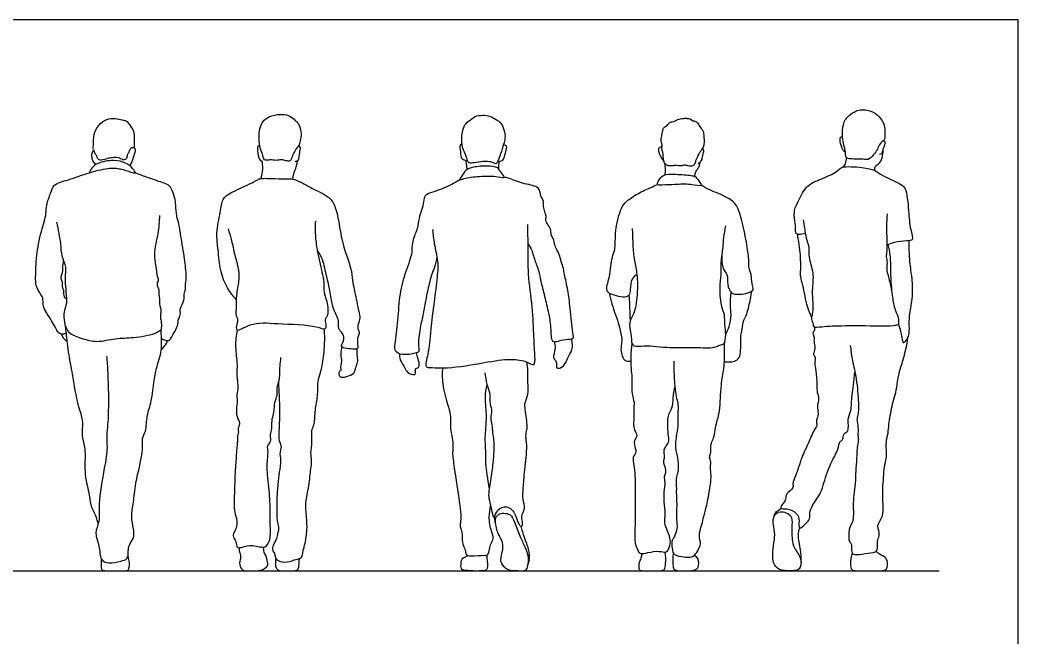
# Model space of a CAD drawing. Header units: millimetres. Extents: x 42.4 to 67, y 0.8 to 10.7.
# Drawn here: x 54.748 to 58.611, y 3.286 to 5.676 of the extents above; entities that cross this region are included whole.
import ezdxf

# ---------------------------------------------------------------- set-up
doc = ezdxf.new("R2010")
doc.units = ezdxf.units.MM
for name, color, linetype, true_color in [('AG-DIAGRAM', 7, 'Continuous', 0xfecc66), ('AG-PEOPLE', 7, 'Continuous', 0x66ccff), ('X-VPRT', 6, 'Continuous', 0xff00ff)]:
    doc.layers.add(name, color=color, linetype=linetype, true_color=true_color)

msp = doc.modelspace()

# ---------------------------------------------------------------- linework, layer by layer
at = {"layer": 'AG-DIAGRAM'}
msp.add_lwpolyline([(51.2959, 3.5424), (58.3063, 3.5424)], dxfattribs=at)
at = {"layer": 'AG-PEOPLE'}
for points, knots in [([(55.0315, 5.1755), (55.0316, 5.1818), (55.0323, 5.1946), (55.0317, 5.234), (55.0503, 5.269), (55.0822, 5.2946), (55.1161, 5.2958), (55.1427, 5.2882), (55.1608, 5.2868), (55.1716, 5.2708), (55.1905, 5.245), (55.1902, 5.2148), (55.1906, 5.1934), (55.1898, 5.1828)], [0, 0, 0, 0, 0.238264, 0.574304, 0.920797, 1.273109, 1.602271, 1.902977, 2.135031, 2.371411, 2.68127, 2.978743, 3.288367, 3.288367, 3.288367, 3.288367]), ([(55.6766, 5.1871), (55.6774, 5.1813), (55.6787, 5.1736), (55.6883, 5.1568), (55.6896, 5.1378), (55.6981, 5.1308), (55.7161, 5.1358), (55.7386, 5.1303), (55.7591, 5.1367), (55.7764, 5.1307), (55.7956, 5.1274), (55.801, 5.1472), (55.8091, 5.1651), (55.8176, 5.1782), (55.8229, 5.1853), (55.8299, 5.1924), (55.8346, 5.2159), (55.8379, 5.2437), (55.8269, 5.2755), (55.8134, 5.2867), (55.7933, 5.3068), (55.7636, 5.3118), (55.7217, 5.308), (55.6922, 5.2893), (55.6781, 5.2662), (55.6708, 5.23), (55.6751, 5.1972), (55.6766, 5.1871)], [0, 0, 0, 0, 0.213049, 0.458963, 0.703514, 0.870435, 1.106996, 1.381943, 1.639614, 1.884317, 2.111235, 2.347458, 2.607314, 2.829818, 2.995395, 3.167421, 3.439547, 3.749112, 4.068218, 4.306925, 4.599547, 4.909209, 5.277032, 5.606172, 5.893382, 6.242132, 6.610989, 6.610989, 6.610989, 6.610989]), ([(56.4586, 5.1991), (56.4592, 5.1933), (56.4606, 5.1788), (56.4764, 5.1484), (56.4797, 5.1288), (56.4868, 5.1198), (56.5085, 5.1235), (56.5386, 5.1283), (56.5631, 5.1276), (56.5811, 5.1244), (56.5903, 5.1158), (56.5994, 5.1306), (56.6082, 5.1579), (56.6196, 5.1943), (56.627, 5.2176), (56.6233, 5.2512), (56.6088, 5.2793), (56.5944, 5.2881), (56.5678, 5.3044), (56.5379, 5.3082), (56.5089, 5.3044), (56.4837, 5.2832), (56.4627, 5.2671), (56.4569, 5.2179), (56.4581, 5.2047), (56.4586, 5.1991)], [0, 0, 0, 0, 0.254691, 0.592632, 0.846531, 1.017515, 1.274607, 1.598058, 1.884354, 2.127104, 2.30086, 2.505297, 2.821925, 3.176138, 3.459682, 3.789601, 4.104639, 4.337572, 4.652113, 4.967072, 5.272069, 5.593322, 5.887102, 6.278865, 6.528682, 6.528682, 6.528682, 6.528682]), ([(57.2944, 5.2908), (57.2774, 5.2827), (57.2696, 5.281), (57.2617, 5.2796), (57.2542, 5.2663), (57.2395, 5.2612), (57.2351, 5.2468), (57.2333, 5.2304), (57.2304, 5.2214), (57.2293, 5.2055), (57.2342, 5.1916), (57.2316, 5.1759), (57.2358, 5.163), (57.2386, 5.1504), (57.2374, 5.1305), (57.2468, 5.116), (57.2558, 5.1108), (57.2701, 5.1102), (57.284, 5.1136), (57.3063, 5.109), (57.3186, 5.1145), (57.3335, 5.1114), (57.3432, 5.1091), (57.3532, 5.1098), (57.3604, 5.1192), (57.3637, 5.1339), (57.3688, 5.1425), (57.3747, 5.1578), (57.3816, 5.1656), (57.3875, 5.1757), (57.393, 5.1833), (57.3969, 5.2016), (57.3951, 5.2241), (57.3941, 5.2342), (57.3924, 5.2474), (57.3845, 5.2555), (57.3788, 5.2634), (57.3709, 5.278), (57.3613, 5.2856), (57.3479, 5.2847), (57.3429, 5.2952), (57.3306, 5.2937), (57.3243, 5.2974), (57.3169, 5.2938), (57.3098, 5.2944), (57.2944, 5.2908)], [0, 0, 0, 0, 0.207135, 0.37649, 0.607242, 0.84282, 1.075474, 1.32431, 1.515317, 1.755678, 1.993641, 2.23533, 2.459325, 2.680956, 2.954392, 3.203301, 3.396455, 3.622584, 3.860598, 4.148267, 4.372861, 4.606943, 4.804054, 4.988433, 5.193247, 5.429998, 5.629875, 5.874963, 6.077388, 6.282998, 6.469792, 6.73545, 7.02867, 7.228207, 7.446276, 7.64832, 7.843277, 8.092682, 8.305441, 8.516723, 8.708117, 8.913206, 9.073097, 9.240971, 9.443559, 9.443559, 9.443559, 9.443559]), ([(57.9351, 5.2705), (57.9325, 5.2584), (57.9269, 5.2203), (57.9449, 5.167), (57.9427, 5.1437), (57.958, 5.1358), (58.0109, 5.1392), (58.0318, 5.1314), (58.0531, 5.1552), (58.0678, 5.1747), (58.0741, 5.1971), (58.092, 5.2106), (58.0953, 5.2139), (58.0969, 5.2471), (58.093, 5.2775), (58.068, 5.31), (58.0323, 5.3296), (57.9804, 5.3295), (57.9412, 5.292), (57.9367, 5.2778), (57.9351, 5.2705)], [0, 0, 0, 0, 0.396049, 0.831803, 1.085598, 1.29795, 1.713527, 1.976077, 2.278445, 2.56634, 2.843592, 3.101509, 3.220312, 3.535273, 3.863022, 4.217601, 4.57671, 4.981648, 5.407855, 5.646445, 5.646445, 5.646445, 5.646445]), ([(57.9314, 5.2232), (57.9222, 5.2217), (57.9189, 5.2111), (57.9273, 5.1858), (57.9325, 5.1699), (57.9425, 5.1653)], [0, 0, 0, 0, 0.266874, 0.694151, 1.048804, 1.048804, 1.048804, 1.048804]), ([(55.0336, 5.1733), (55.0341, 5.1684), (55.0365, 5.1582), (55.046, 5.1517), (55.0453, 5.1375), (55.0632, 5.1323), (55.0878, 5.1409), (55.1042, 5.1447), (55.1339, 5.1443), (55.1476, 5.1325), (55.1645, 5.1396), (55.1625, 5.1545), (55.1711, 5.1634), (55.1724, 5.1759), (55.1789, 5.1805), (55.1821, 5.182)], [1.293823, 1.293823, 1.293823, 1.293823, 1.504869, 1.687755, 1.870936, 2.095789, 2.385758, 2.628632, 2.932854, 3.16851, 3.380608, 3.575775, 3.765693, 3.95346, 4.138563, 4.138563, 4.138563, 4.138563]), ([(55.1821, 5.182), (55.1916, 5.1821), (55.1968, 5.1736), (55.1866, 5.1505), (55.1842, 5.1311), (55.1721, 5.1117)], [4.138563, 4.138563, 4.138563, 4.138563, 4.454352, 4.960405, 5.466457, 5.466457, 5.466457, 5.466457]), ([(55.6766, 5.1871), (55.6663, 5.1879), (55.6664, 5.1767), (55.6703, 5.1429), (55.6782, 5.1299), (55.6855, 5.1299)], [0, 0, 0, 0, 0.253653, 0.730807, 1.038707, 1.038707, 1.038707, 1.038707]), ([(55.8136, 5.1279), (55.8239, 5.1309), (55.8282, 5.1379), (55.8319, 5.1736), (55.8343, 5.1856), (55.8265, 5.1892)], [0, 0, 0, 0, 0.271799, 0.800847, 1.123223, 1.123223, 1.123223, 1.123223]), ([(56.4588, 5.1969), (56.4482, 5.1912), (56.4531, 5.1718), (56.4529, 5.1444), (56.4604, 5.1353), (56.4732, 5.1328)], [0.01092, 0.01092, 0.01092, 0.01092, 0.38353, 0.819821, 1.120525, 1.120525, 1.120525, 1.120525]), ([(56.6043, 5.1292), (56.6086, 5.1296), (56.6192, 5.1312), (56.6248, 5.1546), (56.6318, 5.176), (56.6338, 5.1904), (56.6191, 5.1927)], [0, 0, 0, 0, 0.2843, 0.654406, 1.05068, 1.369246, 1.369246, 1.369246, 1.369246]), ([(57.233, 5.1861), (57.2167, 5.1815), (57.22, 5.1671), (57.2254, 5.1462), (57.2398, 5.1297)], [0, 0, 0, 0, 0.530761, 1.213684, 1.213684, 1.213684, 1.213684]), ([(57.3728, 5.1204), (57.3878, 5.129), (57.3882, 5.1408), (57.3935, 5.1627), (57.3975, 5.1724), (57.3897, 5.1788)], [0, 0, 0, 0, 0.404562, 0.919916, 1.31489, 1.31489, 1.31489, 1.31489]), ([(58.0568, 5.0928), (58.0558, 5.0974), (58.0566, 5.1079), (58.0661, 5.1159), (58.0826, 5.1274), (58.089, 5.1579), (58.0893, 5.1709), (58.0889, 5.1776)], [0, 0, 0, 0, 0.215212, 0.410635, 0.661555, 0.973505, 1.230244, 1.230244, 1.230244, 1.230244]), ([(58.0907, 5.2098), (58.1007, 5.206), (58.0895, 5.1814), (58.0853, 5.1661), (58.0837, 5.1554), (58.0744, 5.1549)], [0, 0, 0, 0, 0.419718, 0.78212, 1.048724, 1.048724, 1.048724, 1.048724]), ([(55.0413, 5.1159), (55.0295, 5.1298), (55.0262, 5.1428), (55.0241, 5.1592), (55.0336, 5.1733)], [0, 0, 0, 0, 0.599855, 1.293823, 1.293823, 1.293823, 1.293823]), ([(57.934, 5.1061), (57.9378, 5.1104), (57.9445, 5.1202), (57.9474, 5.1351), (57.9473, 5.1424)], [0, 0, 0, 0, 0.2376612, 0.5063109, 0.5063109, 0.5063109, 0.5063109]), ([(55.0163, 5.0842), (55.0157, 5.0864), (55.0273, 5.1057), (55.0485, 5.1243), (55.112, 5.1358), (55.1566, 5.1245), (55.1831, 5.1051), (55.1993, 5.0787), (55.1736, 5.0884), (55.1362, 5.1008), (55.0896, 5.106), (55.0362, 5.0897), (55.0163, 5.0842)], [0, 0, 0, 0, 0.269319, 0.599715, 1.071013, 1.477039, 1.828306, 2.09352, 2.335208, 2.719809, 3.143873, 3.629232, 3.629232, 3.629232, 3.629232]), ([(55.6801, 5.062), (55.6832, 5.0706), (55.6882, 5.0884), (55.688, 5.1164), (55.6855, 5.1299)], [0, 0, 0, 0, 0.2980425, 0.6634101, 0.6634101, 0.6634101, 0.6634101]), ([(55.8035, 5.0597), (55.8042, 5.065), (55.8061, 5.0756), (55.8118, 5.0935), (55.8193, 5.1115), (55.821, 5.1235), (55.8214, 5.1295)], [0, 0, 0, 0, 0.2272331, 0.4737817, 0.7249375, 0.9659033, 0.9659033, 0.9659033, 0.9659033]), ([(56.45, 5.058), (56.4491, 5.0595), (56.4584, 5.0722), (56.4711, 5.0951), (56.5039, 5.1079), (56.555, 5.1117), (56.5987, 5.1072), (56.6092, 5.0854), (56.6298, 5.0616), (56.5925, 5.0718), (56.527, 5.0719), (56.4708, 5.0647), (56.4511, 5.0564), (56.45, 5.058)], [0, 0, 0, 0, 0.21369, 0.512915, 0.842517, 1.261155, 1.624553, 1.907631, 2.161887, 2.438102, 2.924349, 3.371493, 3.604072, 3.604072, 3.604072, 3.604072]), ([(56.4732, 5.1328), (56.4739, 5.1289), (56.475, 5.1212), (56.4771, 5.1066), (56.4771, 5.0991), (56.4769, 5.0953)], [0, 0, 0, 0, 0.1971628, 0.4150993, 0.6086366, 0.6086366, 0.6086366, 0.6086366]), ([(56.6008, 5.0989), (56.6008, 5.1055), (56.6021, 5.1187), (56.6035, 5.1257), (56.6043, 5.1292)], [0, 0, 0, 0, 0.2545243, 0.4427214, 0.4427214, 0.4427214, 0.4427214]), ([(57.2433, 5.122), (57.2442, 5.1138), (57.2451, 5.0985), (57.2445, 5.0831), (57.2439, 5.076)], [0, 0, 0, 0, 0.2863117, 0.5347203, 0.5347203, 0.5347203, 0.5347203]), ([(57.3605, 5.0696), (57.3605, 5.0744), (57.3617, 5.0841), (57.369, 5.0973), (57.3773, 5.1084), (57.3792, 5.1172), (57.3796, 5.1216)], [0, 0, 0, 0, 0.2189376, 0.4416085, 0.655383, 0.8642454, 0.8642454, 0.8642454, 0.8642454]), ([(57.7878, 4.8491), (57.7801, 4.8461), (57.7635, 4.8448), (57.7577, 4.8461), (57.7501, 4.8482), (57.7501, 4.8634), (57.7493, 4.8885), (57.7407, 4.9349), (57.7612, 4.9756), (57.7932, 5.0429), (57.8591, 5.061), (57.916, 5.0922), (57.9287, 5.111), (58.0089, 5.1059), (58.0574, 5.0962), (58.0858, 5.0716), (58.1514, 5.0444), (58.1799, 5.0263), (58.1877, 4.9352), (58.1917, 4.8697), (58.2099, 4.8208), (58.1779, 4.8214), (58.1308, 4.816), (58.1124, 4.8081), (58.1032, 4.8038)], [0, 0, 0, 0, 0.284157, 0.426241, 0.565668, 0.770015, 1.062778, 1.445927, 1.833353, 2.309843, 2.784965, 3.233187, 3.490827, 3.987414, 4.394928, 4.743889, 5.218692, 5.539988, 6.067628, 6.56228, 6.917468, 7.18667, 7.586938, 7.901407, 7.901407, 7.901407, 7.901407]), ([(54.9271, 4.4644), (54.9228, 4.4613), (54.9119, 4.4572), (54.8957, 4.4626), (54.8826, 4.4929), (54.8497, 4.5432), (54.8366, 4.5663), (54.8385, 4.6007), (54.8253, 4.6179), (54.8052, 4.6471), (54.8105, 4.719), (54.8107, 4.7649), (54.8286, 4.8567), (54.8516, 4.9239), (54.8481, 4.9588), (54.8676, 5.0057), (54.8762, 5.0416), (54.9389, 5.0569), (54.9889, 5.0764), (55.0163, 5.0842)], [0.004023, 0.004023, 0.004023, 0.004023, 0.230668, 0.44686, 0.772606, 1.219056, 1.51936, 1.839727, 2.099174, 2.43041, 2.905462, 3.307289, 3.860201, 4.342018, 4.675875, 5.076913, 5.406934, 5.843253, 6.373229, 6.373229, 6.373229, 6.373229]), ([(55.2957, 4.4421), (55.3032, 4.4363), (55.326, 4.4319), (55.3321, 4.4456), (55.3608, 4.4886), (55.359, 4.517), (55.3716, 4.534), (55.364, 4.5602), (55.3863, 4.5893), (55.3805, 4.6138), (55.3907, 4.632), (55.3861, 4.648), (55.3936, 4.678), (55.3881, 4.718), (55.3862, 4.7523), (55.3697, 4.8382), (55.365, 4.8846), (55.3527, 4.9165), (55.3514, 4.9598), (55.3476, 4.9868), (55.3346, 5.0246), (55.323, 5.0378), (55.2965, 5.0468), (55.2358, 5.0676), (55.2078, 5.0781), (55.1931, 5.0837)], [0, 0, 0, 0, 0.306796, 0.51433, 0.921062, 1.226129, 1.471815, 1.755721, 2.08975, 2.369079, 2.617058, 2.841049, 3.155809, 3.513984, 3.858731, 4.392558, 4.78868, 5.119191, 5.488881, 5.798914, 6.153539, 6.384444, 6.679616, 7.138295, 7.531585, 7.531585, 7.531585, 7.531585]), ([(55.5849, 4.5932), (55.572, 4.607), (55.5484, 4.6378), (55.5208, 4.7051), (55.5159, 4.7853), (55.5056, 4.8505), (55.5238, 4.929), (55.5296, 4.9836), (55.5634, 5.008), (55.6343, 5.0393), (55.6677, 5.0571), (55.6802, 5.0643), (55.7362, 5.061), (55.785, 5.0601), (55.8035, 5.0616), (55.8405, 5.0465), (55.8756, 5.0241), (55.948, 4.9929), (55.9708, 4.9497), (55.9848, 4.8818), (55.994, 4.8088), (56.0312, 4.7148), (56.0338, 4.6668), (56.0488, 4.5981), (56.0634, 4.5287), (56.0639, 4.5169), (56.0535, 4.492), (56.0557, 4.477), (56.0633, 4.4658), (56.0562, 4.4503), (56.0545, 4.4427), (56.0525, 4.4192), (56.0592, 4.4031), (56.0418, 4.4004), (56.0143, 4.4032), (55.9841, 4.4095), (56.0045, 4.4337), (55.9997, 4.4599), (55.9873, 4.4723), (55.9793, 4.4821), (55.9817, 4.5073), (55.9796, 4.5178), (55.9676, 4.5425), (55.9559, 4.5708), (55.9489, 4.6302), (55.9346, 4.68), (55.9218, 4.7483), (55.9071, 4.7719), (55.8997, 4.7835)], [0, 0, 0, 0, 0.428042, 0.910092, 1.417524, 1.882312, 2.392811, 2.799428, 3.153644, 3.661451, 4.004113, 4.208281, 4.630858, 5.033946, 5.274627, 5.617447, 5.999589, 6.493064, 6.883038, 7.346122, 7.848015, 8.41104, 8.805648, 9.291994, 9.761524, 9.957597, 10.243415, 10.464289, 10.664059, 10.885226, 11.051407, 11.327386, 11.53993, 11.740307, 12.059534, 12.325189, 12.596159, 12.884363, 13.116343, 13.314611, 13.590589, 13.782539, 14.068565, 14.389858, 14.822385, 15.245154, 15.711613, 16.076541, 16.076541, 16.076541, 16.076541]), ([(56.7148, 4.8074), (56.7187, 4.8029), (56.7257, 4.7931), (56.7325, 4.7732), (56.7381, 4.75), (56.7564, 4.7076), (56.7625, 4.6643), (56.7715, 4.6376), (56.7857, 4.5726), (56.7941, 4.5409), (56.8033, 4.4884), (56.8025, 4.4266), (56.8282, 4.4312), (56.8592, 4.4413), (56.8938, 4.4379), (56.8867, 4.4705), (56.8769, 4.5611), (56.8707, 4.626), (56.8551, 4.6883), (56.8524, 4.7137), (56.8423, 4.7399), (56.8364, 4.7681), (56.8263, 4.7843), (56.8172, 4.8035), (56.8137, 4.8302), (56.8019, 4.8449), (56.8044, 4.8617), (56.793, 4.881), (56.7813, 4.8996), (56.7861, 4.915), (56.7794, 4.9325), (56.7727, 4.9543), (56.7768, 4.9739), (56.7613, 4.9964), (56.7613, 5.0123), (56.7504, 5.0343), (56.6923, 5.0406), (56.6392, 5.0645), (56.6272, 5.0661), (56.6217, 5.0673)], [0, 0, 0, 0, 0.241701, 0.498645, 0.77877, 1.169821, 1.544173, 1.8561, 2.315077, 2.651453, 3.079942, 3.496906, 3.732898, 4.075413, 4.371638, 4.649166, 5.200395, 5.685729, 6.133348, 6.421249, 6.721339, 7.028072, 7.275589, 7.538291, 7.834863, 8.075, 8.29956, 8.570288, 8.833519, 9.051436, 9.296702, 9.568035, 9.820279, 10.109008, 10.335455, 10.589087, 11.024853, 11.462699, 11.697164, 11.697164, 11.697164, 11.697164]), ([(57.2157, 5.0388), (57.2177, 5.0356), (57.2377, 5.0373), (57.2856, 5.038), (57.3378, 5.0426), (57.3937, 5.0284), (57.3782, 5.0481), (57.3638, 5.0705), (57.3447, 5.0747), (57.2863, 5.0791), (57.2368, 5.0797), (57.2211, 5.0565), (57.2139, 5.0418), (57.2157, 5.0388)], [0, 0, 0, 0, 0.247561, 0.653597, 1.101437, 1.473817, 1.6833, 1.984084, 2.230243, 2.674727, 3.07485, 3.370574, 3.604358, 3.604358, 3.604358, 3.604358]), ([(56.3615, 4.7594), (56.3593, 4.7455), (56.353, 4.7166), (56.3386, 4.6872), (56.3247, 4.6227), (56.3184, 4.5936), (56.3083, 4.536), (56.2967, 4.4854), (56.287, 4.4154), (56.2951, 4.3897), (56.2762, 4.3851), (56.2285, 4.3748), (56.1982, 4.3927), (56.1985, 4.4179), (56.2116, 4.5044), (56.2156, 4.6028), (56.2356, 4.6905), (56.2687, 4.7687), (56.2633, 4.804), (56.2808, 4.8557), (56.2908, 4.8771), (56.2937, 4.9182), (56.3078, 4.9475), (56.311, 4.9785), (56.3188, 5.0047), (56.36, 5.0125), (56.427, 5.0434), (56.4423, 5.0531), (56.45, 5.058)], [0, 0, 0, 0, 0.371974, 0.710261, 1.165659, 1.491329, 1.914968, 2.347615, 2.828441, 3.091109, 3.310408, 3.714079, 4.027324, 4.290993, 4.82054, 5.401942, 5.953373, 6.466801, 6.811077, 7.220656, 7.507705, 7.865561, 8.196155, 8.514193, 8.789385, 9.151347, 9.643475, 9.943964, 9.943964, 9.943964, 9.943964]), ([(57.1358, 4.6892), (57.1285, 4.6849), (57.1125, 4.6747), (57.1101, 4.6325), (57.1091, 4.6066), (57.0801, 4.6003), (57.0492, 4.6103), (57.0235, 4.6176), (57.0151, 4.6397), (57.0333, 4.6825), (57.0372, 4.7578), (57.0545, 4.7864), (57.0489, 4.862), (57.0727, 4.9469), (57.095, 4.9752), (57.1381, 5.0045), (57.1887, 5.0271), (57.2068, 5.035), (57.2157, 5.0388)], [0, 0, 0, 0, 0.289553, 0.657996, 0.933937, 1.217614, 1.554039, 1.842428, 2.090591, 2.483576, 2.980731, 3.308387, 3.804489, 4.345021, 4.684394, 5.097414, 5.52778, 5.838373, 5.838373, 5.838373, 5.838373]), ([(57.465, 4.7631), (57.4628, 4.7467), (57.4656, 4.7118), (57.4888, 4.6909), (57.4846, 4.6524), (57.4982, 4.615), (57.5273, 4.6131), (57.5559, 4.6145), (57.5894, 4.6274), (57.5829, 4.6476), (57.5787, 4.6809), (57.577, 4.6975), (57.5678, 4.7156), (57.5705, 4.7394), (57.5639, 4.7981), (57.5464, 4.8809), (57.528, 4.958), (57.488, 4.9898), (57.4173, 5.0168), (57.3963, 5.0289), (57.3854, 5.0348)], [0, 0, 0, 0, 0.406308, 0.712992, 1.064131, 1.408073, 1.69636, 2.017734, 2.333737, 2.573509, 2.909467, 3.148727, 3.395357, 3.66958, 4.106803, 4.65237, 5.154404, 5.559877, 6.05475, 6.405606, 6.405606, 6.405606, 6.405606]), ([(55.2881, 4.9194), (55.2866, 4.8959), (55.2847, 4.8481), (55.2609, 4.7706), (55.278, 4.6998), (55.2766, 4.6862), (55.2866, 4.6688), (55.2745, 4.6524), (55.286, 4.6353), (55.2841, 4.6212), (55.2863, 4.6069), (55.2891, 4.5922), (55.2856, 4.5807), (55.2925, 4.5594), (55.2934, 4.5486), (55.2915, 4.5342), (55.2916, 4.5142), (55.296, 4.5034), (55.2956, 4.4853), (55.2939, 4.4767)], [0, 0, 0, 0, 0.481664, 1.006603, 1.478597, 1.686712, 1.923009, 2.162447, 2.40572, 2.619595, 2.838129, 3.054618, 3.253332, 3.519044, 3.708762, 3.926911, 4.179093, 4.377422, 4.670988, 4.670988, 4.670988, 4.670988]), ([(58.1041, 4.925), (58.103, 4.9084), (58.1011, 4.8769), (58.104, 4.805), (58.1025, 4.7766), (58.0999, 4.7591), (58.1059, 4.7363), (58.1011, 4.7176), (58.1062, 4.6904), (58.1128, 4.6689), (58.1193, 4.6432), (58.121, 4.6321), (58.1218, 4.6265)], [0, 0, 0, 0, 0.404116, 0.886996, 1.190051, 1.424986, 1.69542, 1.946907, 2.242169, 2.520397, 2.810966, 3.045922, 3.045922, 3.045922, 3.045922]), ([(54.8896, 4.893), (54.8955, 4.8652), (54.9064, 4.8105), (54.9063, 4.7625), (54.9284, 4.7234), (54.9176, 4.6676), (54.9332, 4.5805), (54.918, 4.5516), (54.9167, 4.5246), (54.9222, 4.4866), (54.94, 4.4591), (54.9917, 4.4411), (55.0449, 4.4257), (55.12, 4.4451), (55.1843, 4.4436), (55.2702, 4.4587), (55.286, 4.4713), (55.2939, 4.4767)], [0, 0, 0, 0, 0.528294, 0.922179, 1.284247, 1.718899, 2.252921, 2.568984, 2.859495, 3.210473, 3.528102, 3.941413, 4.370601, 4.86187, 5.340288, 5.861655, 6.169197, 6.169197, 6.169197, 6.169197]), ([(55.5535, 4.8667), (55.5579, 4.8535), (55.5665, 4.8266), (55.5764, 4.7733), (55.5931, 4.719), (55.5976, 4.6712), (55.5841, 4.618), (55.5842, 4.5519), (55.5833, 4.5298), (55.5924, 4.5197), (55.5862, 4.498), (55.5817, 4.4623), (55.6463, 4.5088), (55.7429, 4.4983), (55.8885, 4.496), (55.93, 4.4743), (55.9351, 4.4936), (55.9282, 4.5122), (55.933, 4.5247), (55.9443, 4.5342), (55.9382, 4.5876), (55.9234, 4.6215), (55.9269, 4.656), (55.92, 4.6892), (55.8997, 4.7776), (55.8918, 4.8332), (55.8913, 4.876), (55.8926, 4.8965)], [0, 0, 0, 0, 0.367413, 0.786516, 1.216304, 1.603132, 2.031166, 2.494443, 2.750114, 2.937542, 3.212899, 3.472847, 3.891548, 4.481027, 5.174844, 5.512529, 5.715682, 5.970396, 6.165628, 6.368452, 6.772116, 7.130121, 7.447318, 7.781898, 8.318884, 8.758272, 9.204335, 9.204335, 9.204335, 9.204335]), ([(56.345, 4.8644), (56.3467, 4.8459), (56.3499, 4.8099), (56.3677, 4.7386), (56.3632, 4.6791), (56.3361, 4.4769), (56.3311, 4.3912), (56.3132, 4.3314), (56.3358, 4.3303), (56.409, 4.3251), (56.5439, 4.3494), (56.6449, 4.3661), (56.7072, 4.3561), (56.7425, 4.3323), (56.7412, 4.3773), (56.7364, 4.4502), (56.733, 4.5647), (56.7131, 4.6908), (56.7159, 4.795), (56.7138, 4.8546), (56.7132, 4.884)], [0, 0, 0, 0, 0.427347, 0.900359, 1.356339, 2.167497, 2.735728, 3.131107, 3.339314, 3.821137, 4.506639, 5.09222, 5.54658, 5.850364, 6.160176, 6.661446, 7.279505, 7.93118, 8.514706, 9.051881, 9.051881, 9.051881, 9.051881]), ([(57.1178, 4.8689), (57.1181, 4.8503), (57.1198, 4.8133), (57.1229, 4.7516), (57.1373, 4.6963), (57.139, 4.6261), (57.13, 4.5401), (57.1048, 4.5132), (57.1093, 4.4746), (57.1154, 4.4478), (57.1134, 4.4289), (57.1235, 4.4079), (57.1688, 4.419), (57.2662, 4.4034), (57.3559, 4.4109), (57.4334, 4.4022), (57.4641, 4.4212), (57.4758, 4.4187), (57.4826, 4.4613), (57.4741, 4.4937), (57.4775, 4.5357), (57.4615, 4.5643), (57.4551, 4.6386), (57.4637, 4.6894), (57.4603, 4.7375), (57.4703, 4.7953), (57.4714, 4.8331), (57.4769, 4.8637), (57.4801, 4.8786)], [0, 0, 0, 0, 0.431071, 0.881585, 1.313402, 1.805542, 2.334397, 2.670862, 3.016407, 3.321145, 3.570123, 3.808283, 4.172489, 4.748987, 5.312233, 5.816474, 6.139808, 6.299557, 6.648293, 7.002551, 7.360801, 7.690556, 8.181462, 8.601289, 9.000276, 9.437776, 9.796524, 10.185595, 10.185595, 10.185595, 10.185595]), ([(57.7793, 4.9019), (57.7811, 4.8914), (57.7852, 4.8707), (57.7895, 4.8306), (57.8045, 4.798), (57.798, 4.7552), (57.8229, 4.6964), (57.8118, 4.63), (57.8179, 4.5714), (57.8161, 4.5386), (57.8091, 4.5195), (57.8188, 4.4987), (57.8173, 4.4845), (57.8591, 4.4897), (57.943, 4.4935), (58.084, 4.4913), (58.1341, 4.4915), (58.1446, 4.4964), (58.149, 4.4984)], [0, 0, 0, 0, 0.322972, 0.683688, 1.02092, 1.386796, 1.836139, 2.307574, 2.747523, 3.069087, 3.320034, 3.587748, 3.764465, 4.085104, 4.632713, 5.322521, 5.71351, 5.929904, 5.929904, 5.929904, 5.929904]), ([(57.8121, 4.5256), (57.8061, 4.5389), (57.7938, 4.5641), (57.7796, 4.6478), (57.769, 4.6791), (57.7687, 4.698), (57.7707, 4.7154), (57.7685, 4.7857), (57.7609, 4.8231), (57.7585, 4.839), (57.7573, 4.8463)], [0, 0, 0, 0, 0.378618, 0.902418, 1.234283, 1.464395, 1.704488, 2.182723, 2.54595, 2.814362, 2.814362, 2.814362, 2.814362]), ([(58.1077, 4.8059), (58.1112, 4.7928), (58.117, 4.7645), (58.1164, 4.7219), (58.1198, 4.627), (58.1297, 4.5743), (58.1368, 4.5473), (58.15, 4.5235), (58.1467, 4.497), (58.1582, 4.4723), (58.1628, 4.4312), (58.1693, 4.4238), (58.187, 4.4452), (58.1917, 4.4701), (58.188, 4.5243), (58.2028, 4.5863), (58.2041, 4.6677), (58.192, 4.7292), (58.1895, 4.7926), (58.1901, 4.8142), (58.1905, 4.8213)], [0, 0, 0, 0, 0.364347, 0.743408, 1.302859, 1.725339, 2.020248, 2.311309, 2.595121, 2.904317, 3.268408, 3.400567, 3.671637, 3.967307, 4.379278, 4.843374, 5.354389, 5.817965, 6.284742, 6.510079, 6.510079, 6.510079, 6.510079]), ([(54.9276, 4.5947), (54.9224, 4.6003), (54.9144, 4.6144), (54.9191, 4.6286), (54.9105, 4.6407), (54.9143, 4.6554), (54.9082, 4.6705), (54.9054, 4.6825), (54.9147, 4.6989), (54.9123, 4.7177), (54.9153, 4.7348), (54.9169, 4.7433)], [0, 0, 0, 0, 0.273779, 0.485363, 0.692153, 0.909993, 1.137825, 1.3347, 1.572665, 1.821338, 2.113485, 2.113485, 2.113485, 2.113485]), ([(57.0286, 4.6179), (57.0318, 4.6037), (57.0369, 4.5772), (57.0681, 4.4954), (57.0722, 4.4692), (57.0781, 4.4424), (57.0758, 4.4231), (57.0724, 4.392), (57.0803, 4.3698), (57.088, 4.3569), (57.1043, 4.3533), (57.1118, 4.3544)], [0, 0, 0, 0, 0.381229, 0.912438, 1.220045, 1.507734, 1.765561, 2.086318, 2.363771, 2.579231, 2.853653, 2.853653, 2.853653, 2.853653]), ([(57.1051, 4.61), (57.1059, 4.598), (57.1072, 4.5759), (57.1089, 4.5262), (57.1092, 4.5162), (57.1093, 4.5111)], [0, 0, 0, 0, 0.3463098, 0.7447051, 0.9690465, 0.9690465, 0.9690465, 0.9690465]), ([(57.4743, 4.3526), (57.4804, 4.3517), (57.4931, 4.3513), (57.5145, 4.3521), (57.5354, 4.3675), (57.5367, 4.3952), (57.5395, 4.4378), (57.5361, 4.4499), (57.5443, 4.4722), (57.5452, 4.507), (57.5628, 4.5371), (57.576, 4.5953), (57.5792, 4.6157), (57.5806, 4.6262)], [0.004236, 0.004236, 0.004236, 0.004236, 0.251211, 0.516795, 0.790408, 1.095892, 1.469912, 1.671411, 1.94152, 2.277537, 2.622839, 3.062878, 3.388685, 3.388685, 3.388685, 3.388685]), ([(57.4798, 4.4605), (57.4851, 4.4693), (57.4947, 4.4876), (57.5026, 4.5348), (57.496, 4.5675), (57.4991, 4.6002), (57.5, 4.6161), (57.5003, 4.6213)], [0, 0, 0, 0, 0.321107, 0.71285, 1.050875, 1.400593, 1.572356, 1.572356, 1.572356, 1.572356]), ([(55.0509, 3.7269), (55.0406, 3.7625), (55.0209, 3.7884), (55.0199, 3.8384), (54.995, 3.9137), (55.0057, 4.0158), (54.9852, 4.0623), (54.9955, 4.1287), (54.9705, 4.1793), (54.9522, 4.3083), (54.937, 4.3726), (54.9274, 4.4624), (54.9253, 4.4794), (54.9244, 4.4879)], [0.048258, 0.048258, 0.048258, 0.048258, 0.388615, 0.772982, 1.26569, 1.81369, 2.203593, 2.628017, 3.048245, 3.662768, 4.139165, 4.642559, 4.920077, 4.920077, 4.920077, 4.920077]), ([(57.8235, 4.4873), (57.8237, 4.484), (57.8246, 4.4734), (57.8134, 4.4643), (57.8234, 4.4453), (57.8196, 4.4376), (57.8248, 4.4119), (57.8256, 4.4086), (57.82, 4.3862), (57.8186, 4.3809), (57.8288, 4.3671), (57.8221, 4.3471), (57.8293, 4.3166), (57.8333, 4.2668), (57.8317, 4.2334), (57.8431, 4.2096), (57.8311, 4.1794), (57.8396, 4.1555), (57.8335, 4.1335), (57.8289, 4.1202), (57.8353, 4.1041), (57.8231, 4.0944), (57.7999, 4.0365), (57.7728, 3.984), (57.7523, 3.9121), (57.736, 3.8829), (57.7457, 3.8637), (57.7133, 3.8418), (57.7126, 3.8292), (57.7098, 3.8115), (57.6983, 3.8011), (57.6879, 3.7812), (57.7189, 3.7858), (57.757, 3.7683), (57.7658, 3.739), (57.7594, 3.6971), (57.7907, 3.727), (57.8077, 3.7438), (57.8008, 3.7831), (57.843, 3.8304), (57.8569, 3.8742), (57.8827, 3.9594), (57.9157, 4.0084), (57.9183, 4.0454), (57.9358, 4.0487), (57.9331, 4.0772), (57.9598, 4.0802), (57.9486, 4.1321), (57.967, 4.1632), (57.9645, 4.1926), (57.9737, 4.2547), (57.9782, 4.2965), (57.9798, 4.312)], [0.03727, 0.03727, 0.03727, 0.03727, 0.180306, 0.387738, 0.631788, 0.810379, 1.093007, 1.222163, 1.490106, 1.631554, 1.850476, 2.105141, 2.428354, 2.840084, 3.173274, 3.458386, 3.774946, 4.062632, 4.33193, 4.548595, 4.766714, 4.973897, 5.418052, 5.885538, 6.383184, 6.703417, 6.937152, 7.271483, 7.479531, 7.763718, 8.002529, 8.21847, 8.493126, 8.861369, 9.185091, 9.483474, 9.788791, 10.07967, 10.425351, 11.095247, 11.481155, 12.030288, 12.482701, 12.805262, 13.012346, 13.284545, 13.528934, 13.917775, 14.260542, 14.568504, 15.039392, 15.372672, 15.372672, 15.372672, 15.372672]), ([(54.9092, 4.4591), (54.9104, 4.4531), (54.9155, 4.4414), (54.9255, 4.4353), (54.9305, 4.4334)], [0, 0, 0, 0, 0.2452622, 0.471886, 0.471886, 0.471886, 0.471886]), ([(55.0832, 4.3737), (55.0849, 4.3525), (55.088, 4.3094), (55.0911, 4.204), (55.0888, 4.1114), (55.0815, 4.0693), (55.0875, 4.017), (55.0746, 3.9393), (55.0494, 3.8033), (55.0587, 3.7361), (55.034, 3.6881), (55.0579, 3.6406), (55.0559, 3.5845), (55.0919, 3.569), (55.1367, 3.581), (55.1668, 3.5865), (55.1667, 3.6204), (55.1684, 3.6437), (55.1904, 3.6674), (55.1883, 3.707), (55.1762, 3.753), (55.1893, 3.8117), (55.1922, 3.8815), (55.2286, 4.0103), (55.2176, 4.0551), (55.2379, 4.0836), (55.2371, 4.1464), (55.2608, 4.2003), (55.268, 4.3179), (55.2979, 4.3839), (55.2956, 4.444), (55.2948, 4.4659), (55.2939, 4.4767)], [0, 0, 0, 0, 0.457427, 1.051233, 1.603022, 1.971341, 2.369279, 2.885936, 3.562388, 4.032688, 4.425434, 4.835506, 5.2458, 5.56698, 5.960164, 6.253746, 6.560717, 6.839339, 7.149136, 7.49969, 7.894337, 8.325056, 8.819961, 9.47964, 9.852739, 10.169954, 10.608846, 11.057816, 11.672865, 12.169173, 12.598541, 12.925013, 12.925013, 12.925013, 12.925013]), ([(55.5882, 4.4755), (55.5845, 4.4539), (55.579, 4.4111), (55.5906, 4.3435), (55.5847, 4.3011), (55.5939, 4.2495), (55.585, 4.2188), (55.5911, 4.2007), (55.5831, 4.1682), (55.588, 4.1332), (55.5989, 4.1212), (55.5961, 4.1028), (55.5907, 4.0924), (55.5951, 4.0783), (55.589, 4.0671), (55.5904, 4.0536), (55.5891, 4.0447), (55.5887, 4.0327), (55.5872, 4.023), (55.5851, 3.9877), (55.5793, 3.9244), (55.5775, 3.8217), (55.5749, 3.7782), (55.5871, 3.7471), (55.5888, 3.7145), (55.5793, 3.6971), (55.5687, 3.677), (55.5859, 3.6582), (55.5849, 3.622), (55.6374, 3.649), (55.6829, 3.6321), (55.7041, 3.6349), (55.7209, 3.6775), (55.7154, 3.7198), (55.7178, 3.7748), (55.7137, 3.8529), (55.7021, 3.9415), (55.7068, 3.9708), (55.7092, 4.0106), (55.7036, 4.028), (55.7221, 4.0423), (55.7148, 4.0681), (55.7239, 4.0856), (55.7216, 4.1246), (55.7296, 4.1498), (55.7331, 4.1749), (55.7327, 4.1954), (55.7456, 4.2238), (55.7413, 4.2497), (55.7513, 4.2798), (55.7541, 4.2973), (55.7528, 4.337), (55.7571, 4.355), (55.7581, 4.3685)], [0, 0, 0, 0, 0.466324, 0.934904, 1.314899, 1.726688, 2.042756, 2.283176, 2.614827, 2.952312, 3.175806, 3.411293, 3.607716, 3.817765, 4.019663, 4.226732, 4.401484, 4.594593, 4.772816, 5.097157, 5.570331, 6.156066, 6.533082, 6.858462, 7.178931, 7.435389, 7.688088, 7.968795, 8.250246, 8.637091, 9.039083, 9.277628, 9.642933, 10.022905, 10.442383, 10.964143, 11.500496, 11.821225, 12.175131, 12.407841, 12.658626, 12.937605, 13.19177, 13.544275, 13.845802, 14.128218, 14.389015, 14.701195, 14.99792, 15.311759, 15.559901, 15.921685, 16.198109, 16.198109, 16.198109, 16.198109]), ([(55.7483, 4.2709), (55.7493, 4.2545), (55.7513, 4.2174), (55.7533, 4.1431), (55.7498, 4.0807), (55.7482, 4.0482), (55.7627, 4.021), (55.751, 4.0017), (55.7597, 3.9699), (55.7502, 3.9235), (55.7458, 3.8778), (55.7413, 3.8243), (55.7421, 3.7782), (55.7419, 3.7467), (55.7454, 3.7245), (55.7509, 3.7028), (55.7441, 3.6881), (55.7426, 3.6666), (55.7267, 3.6433), (55.7237, 3.6217), (55.7362, 3.6073), (55.7344, 3.5911), (55.7524, 3.5765), (55.7922, 3.5758), (55.8132, 3.5887), (55.8412, 3.5902), (55.8436, 3.6218), (55.8526, 3.6506), (55.8601, 3.702), (55.8581, 3.7519), (55.8506, 3.8073), (55.8677, 3.8697), (55.8722, 3.9378), (55.8785, 3.9635), (55.8735, 3.9924), (55.8747, 4.0106), (55.8789, 4.0361), (55.877, 4.0603), (55.8772, 4.0928), (55.8896, 4.1121), (55.889, 4.1682), (55.9021, 4.218), (55.899, 4.2761), (55.9122, 4.3112), (55.9244, 4.3715), (55.9283, 4.4413), (55.9267, 4.4673), (55.9257, 4.48)], [0.05848, 0.05848, 0.05848, 0.05848, 0.419186, 0.906728, 1.341675, 1.651949, 1.939878, 2.182758, 2.487862, 2.864806, 3.241212, 3.644781, 4.019879, 4.324602, 4.585768, 4.838347, 5.053842, 5.305494, 5.598666, 5.84458, 6.07451, 6.281766, 6.530931, 6.878017, 7.160119, 7.428474, 7.709777, 8.018831, 8.411064, 8.802304, 9.206545, 9.655702, 10.10559, 10.389174, 10.676006, 10.913936, 11.186854, 11.464143, 11.767933, 12.028059, 12.428406, 12.835663, 13.244314, 13.578532, 14.010348, 14.470286, 14.810381, 14.810381, 14.810381, 14.810381]), ([(57.9618, 4.416), (57.9637, 4.3983), (57.9677, 4.3618), (57.9851, 4.2961), (57.9938, 4.2067), (57.9936, 4.1477), (57.9849, 4.1269), (57.994, 4.1001), (57.9902, 4.0673), (57.9944, 4.0503), (57.9885, 4.0278), (57.9865, 3.9764), (57.9821, 3.9296), (57.9823, 3.8818), (57.9746, 3.836), (57.9725, 3.7954), (57.9748, 3.7532), (57.9693, 3.7278), (57.9577, 3.711), (57.9568, 3.694), (57.9542, 3.6554), (57.9686, 3.6484), (57.9644, 3.6266), (57.9691, 3.6016), (58.0088, 3.6089), (58.0493, 3.6122), (58.0716, 3.6205), (58.0629, 3.6588), (58.077, 3.6768), (58.0706, 3.706), (58.0657, 3.7189), (58.0869, 3.7493), (58.09, 3.7843), (58.0856, 3.8578), (58.0913, 3.9037), (58.0915, 3.9452), (58.1052, 3.9817), (58.0978, 4.0402), (58.1093, 4.0765), (58.1104, 4.1106), (58.1223, 4.1799), (58.1331, 4.2153), (58.143, 4.2536), (58.1473, 4.3022), (58.1646, 4.3518), (58.1811, 4.4162), (58.1833, 4.4356), (58.1845, 4.4452)], [0, 0, 0, 0, 0.417127, 0.889894, 1.441769, 1.874044, 2.131612, 2.42881, 2.756257, 2.989375, 3.256659, 3.66606, 4.065729, 4.45946, 4.847523, 5.215475, 5.58616, 5.875443, 6.121256, 6.364981, 6.707921, 6.910175, 7.16784, 7.4214, 7.758988, 8.137003, 8.381244, 8.710967, 8.98329, 9.281198, 9.4889, 9.815101, 10.162554, 10.650356, 11.047535, 11.405119, 11.761594, 12.196516, 12.542861, 12.878835, 13.355333, 13.710044, 14.062543, 14.457972, 14.882453, 15.343667, 15.651155, 15.651155, 15.651155, 15.651155]), ([(55.2952, 4.4013), (55.3021, 4.4063), (55.3136, 4.4192), (55.3177, 4.4296), (55.3192, 4.4348)], [0, 0, 0, 0, 0.2881444, 0.5204492, 0.5204492, 0.5204492, 0.5204492]), ([(55.9948, 4.4091), (55.992, 4.4023), (55.987, 4.3877), (55.9935, 4.3603), (55.9905, 4.3402), (55.987, 4.3291), (55.9931, 4.3194), (55.9822, 4.3163), (55.9812, 4.3035), (55.9857, 4.2949), (55.9972, 4.2909), (56.0126, 4.2959), (56.0443, 4.3048), (56.0464, 4.3324), (56.057, 4.3499), (56.0531, 4.373), (56.053, 4.3926), (56.0525, 4.4026)], [0, 0, 0, 0, 0.268381, 0.568082, 0.823976, 1.014805, 1.17847, 1.34071, 1.532469, 1.705127, 1.889149, 2.120392, 2.431232, 2.713438, 2.96544, 3.233563, 3.545678, 3.545678, 3.545678, 3.545678]), ([(56.8157, 4.4299), (56.8179, 4.4223), (56.8215, 4.4067), (56.8122, 4.3806), (56.8136, 4.3625), (56.8239, 4.3554), (56.8262, 4.34), (56.8227, 4.3261), (56.8433, 4.3275), (56.8628, 4.3482), (56.8747, 4.3843), (56.8867, 4.3972), (56.8862, 4.4254), (56.8839, 4.4354), (56.8823, 4.4405)], [0, 0, 0, 0, 0.27745, 0.577742, 0.810079, 1.001656, 1.22573, 1.412491, 1.627986, 1.936001, 2.285754, 2.525384, 2.816812, 3.046451, 3.046451, 3.046451, 3.046451]), ([(57.1168, 4.4232), (57.1142, 4.4065), (57.1111, 4.3731), (57.1122, 4.327), (57.1172, 4.2921), (57.1147, 4.2608), (57.1182, 4.2177), (57.1275, 4.1899), (57.1216, 4.1696), (57.1258, 4.136), (57.121, 4.1152), (57.1248, 4.0876), (57.1402, 4.065), (57.1224, 4.0487), (57.1279, 4.0174), (57.1355, 4.0038), (57.1166, 3.9812), (57.1275, 3.9488), (57.1298, 3.8581), (57.1296, 3.7477), (57.1271, 3.6678), (57.1292, 3.6454), (57.1416, 3.6168), (57.1491, 3.6071), (57.1801, 3.614), (57.2203, 3.6221), (57.2511, 3.6093), (57.2664, 3.6415), (57.2651, 3.6706), (57.2545, 3.6969), (57.2407, 3.7296), (57.2473, 3.7634), (57.2404, 3.811), (57.2408, 3.848), (57.2474, 3.8847), (57.2403, 3.9073), (57.2485, 3.9228), (57.2476, 3.938), (57.2426, 3.9517), (57.2374, 3.9685), (57.2458, 3.9822), (57.2389, 4.0021), (57.2431, 4.0206), (57.2628, 4.0413), (57.2559, 4.075), (57.2537, 4.1306), (57.26, 4.1516), (57.2741, 4.1742), (57.2762, 4.2108), (57.2801, 4.2432), (57.2829, 4.2559)], [0, 0, 0, 0, 0.411421, 0.803447, 1.141512, 1.465575, 1.845511, 2.151449, 2.412838, 2.742994, 3.012419, 3.314079, 3.594163, 3.850883, 4.165365, 4.382996, 4.664369, 4.985852, 5.531541, 6.161963, 6.663645, 6.939517, 7.251794, 7.43581, 7.745184, 8.125291, 8.426689, 8.733945, 9.046847, 9.353868, 9.689454, 10.025868, 10.423114, 10.780396, 11.128715, 11.401393, 11.632873, 11.852359, 12.075132, 12.309567, 12.529662, 12.784888, 13.031568, 13.321955, 13.657832, 14.087406, 14.356179, 14.640696, 14.997917, 15.368156, 15.368156, 15.368156, 15.368156]), ([(57.2792, 4.355), (57.2786, 4.3374), (57.2791, 4.3016), (57.2816, 4.2697), (57.2857, 4.2247), (57.2928, 4.1986), (57.2967, 4.1708), (57.2924, 4.1479), (57.2958, 4.1065), (57.2904, 4.0767), (57.2807, 4.0214), (57.2949, 3.9788), (57.2949, 3.9556), (57.2963, 3.9242), (57.2859, 3.9084), (57.2893, 3.8609), (57.2874, 3.8463), (57.2915, 3.7985), (57.2868, 3.7411), (57.294, 3.7137), (57.2853, 3.688), (57.2804, 3.6714), (57.2698, 3.6624), (57.2715, 3.6303), (57.2757, 3.6109), (57.2869, 3.6003), (57.3352, 3.5934), (57.3596, 3.5992), (57.3748, 3.6276), (57.3855, 3.6459), (57.3735, 3.6824), (57.3855, 3.7133), (57.3924, 3.7453), (57.3979, 3.7631), (57.4103, 3.8131), (57.4204, 3.8776), (57.4245, 3.911), (57.4192, 3.9426), (57.4235, 3.9686), (57.4143, 3.9799), (57.424, 4.0024), (57.4201, 4.0346), (57.4341, 4.0517), (57.442, 4.1157), (57.4594, 4.1608), (57.4594, 4.2638), (57.4749, 4.3228), (57.4748, 4.3913), (57.4747, 4.4133), (57.4744, 4.4243)], [0, 0, 0, 0, 0.398972, 0.717471, 1.079966, 1.371185, 1.652746, 1.920819, 2.266165, 2.575943, 2.983955, 3.347787, 3.614783, 3.909143, 4.154234, 4.519901, 4.740228, 5.11311, 5.536108, 5.825203, 6.104513, 6.328937, 6.525252, 6.829097, 7.066193, 7.272007, 7.65878, 7.938371, 8.234109, 8.483528, 8.808287, 9.128445, 9.435898, 9.671325, 10.062956, 10.513431, 10.831611, 11.140478, 11.413804, 11.605418, 11.866782, 12.170853, 12.425027, 12.850226, 13.249879, 13.794715, 14.240212, 14.68205, 14.996872, 14.996872, 14.996872, 14.996872]), ([(56.2179, 4.383), (56.2166, 4.3758), (56.2175, 4.3603), (56.2268, 4.348), (56.2365, 4.33), (56.2457, 4.3094), (56.2755, 4.2992), (56.2807, 4.309), (56.2751, 4.3273), (56.2969, 4.3282), (56.2912, 4.3582), (56.2876, 4.3658), (56.2842, 4.3796), (56.2827, 4.3868)], [0, 0, 0, 0, 0.2685, 0.49135, 0.748674, 1.017029, 1.304061, 1.511758, 1.708092, 1.888388, 2.183809, 2.378933, 2.595963, 2.595963, 2.595963, 2.595963]), ([(56.3833, 4.3287), (56.382, 4.3084), (56.3813, 4.2687), (56.4009, 4.188), (56.4172, 4.1479), (56.4108, 4.0936), (56.4267, 4.0364), (56.4203, 3.9983), (56.4293, 3.9405), (56.4478, 3.8111), (56.4556, 3.7651), (56.4529, 3.729), (56.4503, 3.7153), (56.4588, 3.6973), (56.4589, 3.678), (56.4592, 3.645), (56.4731, 3.6246), (56.4713, 3.6048), (56.4956, 3.5983), (56.5441, 3.6045), (56.5596, 3.6008), (56.5658, 3.6279), (56.5702, 3.6482), (56.5832, 3.669), (56.5714, 3.6974), (56.5603, 3.7511), (56.5682, 3.7803), (56.5696, 3.795)], [0.000494, 0.000494, 0.000494, 0.000494, 0.436446, 0.939041, 1.306024, 1.711961, 2.138687, 2.473279, 2.903047, 3.542778, 3.936663, 4.256369, 4.4616, 4.698983, 4.948007, 5.265439, 5.541692, 5.762271, 6.022949, 6.423438, 6.622838, 6.892131, 7.15829, 7.417473, 7.717355, 8.132526, 8.488368, 8.488368, 8.488368, 8.488368]), ([(56.5477, 4.3098), (56.5493, 4.2951), (56.5535, 4.2653), (56.5678, 4.2341), (56.5653, 4.1894), (56.577, 4.1619), (56.5664, 4.1352), (56.5773, 4.1003), (56.5752, 4.0835), (56.5816, 4.0534), (56.5821, 4.0269), (56.5808, 3.9811), (56.574, 3.9208), (56.5615, 3.8541), (56.5617, 3.8239), (56.5715, 3.7903), (56.5767, 3.759), (56.5823, 3.7437), (56.5905, 3.7737), (56.621, 3.7991), (56.6664, 3.7767), (56.6776, 3.7113), (56.6988, 3.7189), (56.6836, 3.7555), (56.707, 3.7833), (56.6923, 3.8195), (56.6957, 3.853), (56.6989, 3.9125), (56.7113, 4.0013), (56.7082, 4.0476), (56.7053, 4.0649), (56.7089, 4.088), (56.7132, 4.1012), (56.7031, 4.1688), (56.7006, 4.1932), (56.7174, 4.2271), (56.7132, 4.2716), (56.7142, 4.3166), (56.7119, 4.3395), (56.7107, 4.3509)], [0, 0, 0, 0, 0.381288, 0.718327, 1.095613, 1.400799, 1.699751, 2.036352, 2.275896, 2.584353, 2.882342, 3.262813, 3.72134, 4.19067, 4.502567, 4.840948, 5.173794, 5.335673, 5.607098, 5.952621, 6.329509, 6.766381, 6.939787, 7.269337, 7.599593, 7.937421, 8.264869, 8.709127, 9.261794, 9.643864, 9.881661, 10.144533, 10.368548, 10.83311, 11.12863, 11.463642, 11.848528, 12.233415, 12.568132, 12.568132, 12.568132, 12.568132]), ([(56.5642, 3.8644), (56.5591, 3.8964), (56.549, 3.9559), (56.5528, 3.9844), (56.5459, 4.0605), (56.5573, 4.1365), (56.5459, 4.2128), (56.5526, 4.247), (56.556, 4.2634)], [8.968187, 8.968187, 8.968187, 8.968187, 9.500761, 9.806664, 10.280118, 10.785087, 11.27004, 11.664131, 11.664131, 11.664131, 11.664131]), ([(56.5887, 3.7267), (56.587, 3.7325), (56.5852, 3.7446), (56.5861, 3.7541), (56.5869, 3.7588)], [0, 0, 0, 0, 0.2439778, 0.460384, 0.460384, 0.460384, 0.460384]), ([(56.6104, 3.5931), (56.609, 3.5847), (56.6094, 3.5708), (56.6353, 3.5417), (56.6741, 3.5435), (56.7067, 3.5396), (56.7134, 3.5642), (56.7182, 3.5975), (56.7018, 3.6373), (56.6821, 3.677), (56.6629, 3.7298), (56.6484, 3.7627), (56.6211, 3.7669), (56.5983, 3.7637), (56.5842, 3.7414), (56.5936, 3.7004), (56.6007, 3.682), (56.6113, 3.6652), (56.6211, 3.6357), (56.6122, 3.6051), (56.6104, 3.5931)], [0, 0, 0, 0, 0.267263, 0.600293, 0.959748, 1.264415, 1.523033, 1.854917, 2.22468, 2.61246, 3.045497, 3.375812, 3.659047, 3.924392, 4.198743, 4.564811, 4.821727, 5.069179, 5.385677, 5.761682, 5.761682, 5.761682, 5.761682]), ([(57.7065, 3.7697), (57.7006, 3.7715), (57.6912, 3.7728), (57.6627, 3.762), (57.6626, 3.718), (57.6747, 3.6832), (57.6541, 3.5957), (57.674, 3.5481), (57.7176, 3.5413), (57.7449, 3.5433), (57.7686, 3.5466), (57.7762, 3.5906), (57.7425, 3.6315), (57.7353, 3.665), (57.7358, 3.7207), (57.7375, 3.7572), (57.7144, 3.7673), (57.7065, 3.7697)], [0, 0, 0, 0, 0.229114, 0.51745, 0.873413, 1.233549, 1.773314, 2.164316, 2.52643, 2.833117, 3.088555, 3.438378, 3.851337, 4.191287, 4.622836, 4.957987, 5.266867, 5.266867, 5.266867, 5.266867]), ([(57.667, 3.755), (57.6691, 3.7612), (57.6743, 3.7725), (57.6843, 3.778), (57.6945, 3.7849)], [0, 0, 0, 0, 0.2851548, 0.5938033, 0.5938033, 0.5938033, 0.5938033]), ([(56.6865, 3.7161), (56.6884, 3.7087), (56.6919, 3.6949), (56.7066, 3.6512), (56.7142, 3.6353), (56.721, 3.5923), (56.7161, 3.5748), (56.7132, 3.5659)], [0, 0, 0, 0, 0.274272, 0.653352, 0.908632, 1.273852, 1.577555, 1.577555, 1.577555, 1.577555]), ([(57.7711, 3.5755), (57.7722, 3.5845), (57.7715, 3.6183), (57.7615, 3.6591), (57.7605, 3.6952), (57.7643, 3.7046), (57.766, 3.7089)], [0, 0, 0, 0, 0.300637, 0.678451, 1.021271, 1.23712, 1.23712, 1.23712, 1.23712]), ([(55.5954, 3.6324), (55.5957, 3.6272), (55.596, 3.6165), (55.6056, 3.5974), (55.5935, 3.5737), (55.605, 3.5483), (55.6161, 3.5424), (55.647, 3.5427), (55.6782, 3.5416), (55.7091, 3.5599), (55.7065, 3.5726), (55.7035, 3.5969), (55.6937, 3.6098), (55.6917, 3.6216), (55.6908, 3.6338)], [0, 0, 0, 0, 0.237547, 0.502555, 0.80046, 1.100199, 1.326453, 1.636699, 1.983937, 2.316969, 2.515676, 2.807078, 3.052488, 3.285281, 3.285281, 3.285281, 3.285281]), ([(55.0635, 3.5883), (55.062, 3.5828), (55.0631, 3.5723), (55.0593, 3.5478), (55.0769, 3.5424), (55.1155, 3.5432), (55.1639, 3.5413), (55.1707, 3.5518), (55.1727, 3.5753), (55.1689, 3.5877), (55.166, 3.6024)], [0, 0, 0, 0, 0.235934, 0.502974, 0.724902, 1.090202, 1.485078, 1.698274, 1.971748, 2.236169, 2.236169, 2.236169, 2.236169]), ([(56.5539, 3.6028), (56.5546, 3.597), (56.5553, 3.5857), (56.5589, 3.5593), (56.5538, 3.5443), (56.5355, 3.5419), (56.4926, 3.5421), (56.4703, 3.5443), (56.4553, 3.5462), (56.4538, 3.5693), (56.4595, 3.5951), (56.4707, 3.5954), (56.4825, 3.6026)], [0, 0, 0, 0, 0.24359, 0.541795, 0.752452, 0.989339, 1.377751, 1.66192, 1.861162, 2.125602, 2.409478, 2.634253, 2.634253, 2.634253, 2.634253]), ([(57.1548, 3.6096), (57.1543, 3.6049), (57.153, 3.5954), (57.1452, 3.5779), (57.1418, 3.5621), (57.1448, 3.5442), (57.1609, 3.5419), (57.2013, 3.5432), (57.2429, 3.5409), (57.247, 3.5643), (57.2482, 3.5955), (57.246, 3.6088), (57.2447, 3.6155)], [0, 0, 0, 0, 0.217402, 0.46773, 0.704413, 0.930128, 1.140144, 1.518287, 1.870457, 2.11999, 2.443861, 2.704046, 2.704046, 2.704046, 2.704046]), ([(57.2773, 3.6109), (57.2759, 3.6044), (57.2735, 3.5917), (57.2758, 3.562), (57.277, 3.5433), (57.3223, 3.5422), (57.3541, 3.5435), (57.3647, 3.5494), (57.3763, 3.5555), (57.3749, 3.5898), (57.3678, 3.5951), (57.3596, 3.6041)], [0, 0, 0, 0, 0.262906, 0.582043, 0.800328, 1.181736, 1.487371, 1.748515, 1.949057, 2.274295, 2.476046, 2.476046, 2.476046, 2.476046]), ([(57.9687, 3.6122), (57.9665, 3.6047), (57.963, 3.5905), (57.9616, 3.5569), (57.9676, 3.5461), (57.9877, 3.5416), (58.0313, 3.543), (58.0672, 3.5422), (58.1088, 3.5429), (58.1063, 3.5843), (58.0951, 3.5982), (58.0691, 3.6084), (58.065, 3.6155), (58.0628, 3.6188)], [0, 0, 0, 0, 0.277743, 0.602958, 0.788744, 1.043105, 1.416116, 1.774908, 2.104202, 2.427872, 2.67402, 2.965659, 3.161568, 3.161568, 3.161568, 3.161568]), ([(55.7379, 3.5906), (55.7363, 3.5841), (55.7358, 3.5711), (55.7385, 3.5523), (55.7491, 3.5439), (55.7628, 3.5423), (55.8129, 3.5422), (55.8284, 3.5489), (55.8276, 3.5786), (55.8291, 3.5862), (55.8295, 3.5906)], [0, 0, 0, 0, 0.245364, 0.471229, 0.699751, 1.014017, 1.30789, 1.497646, 1.773518, 1.973462, 1.973462, 1.973462, 1.973462])]:
    msp.add_open_spline(points, degree=3, knots=knots, dxfattribs=at)
at = {"layer": 'X-VPRT'}
msp.add_lwpolyline([(50.9911, 5.676), (50.9911, 3.2376), (58.6111, 3.2376), (58.6111, 5.676)], close=True, dxfattribs=at)

doc.saveas('drawing.dxf')
